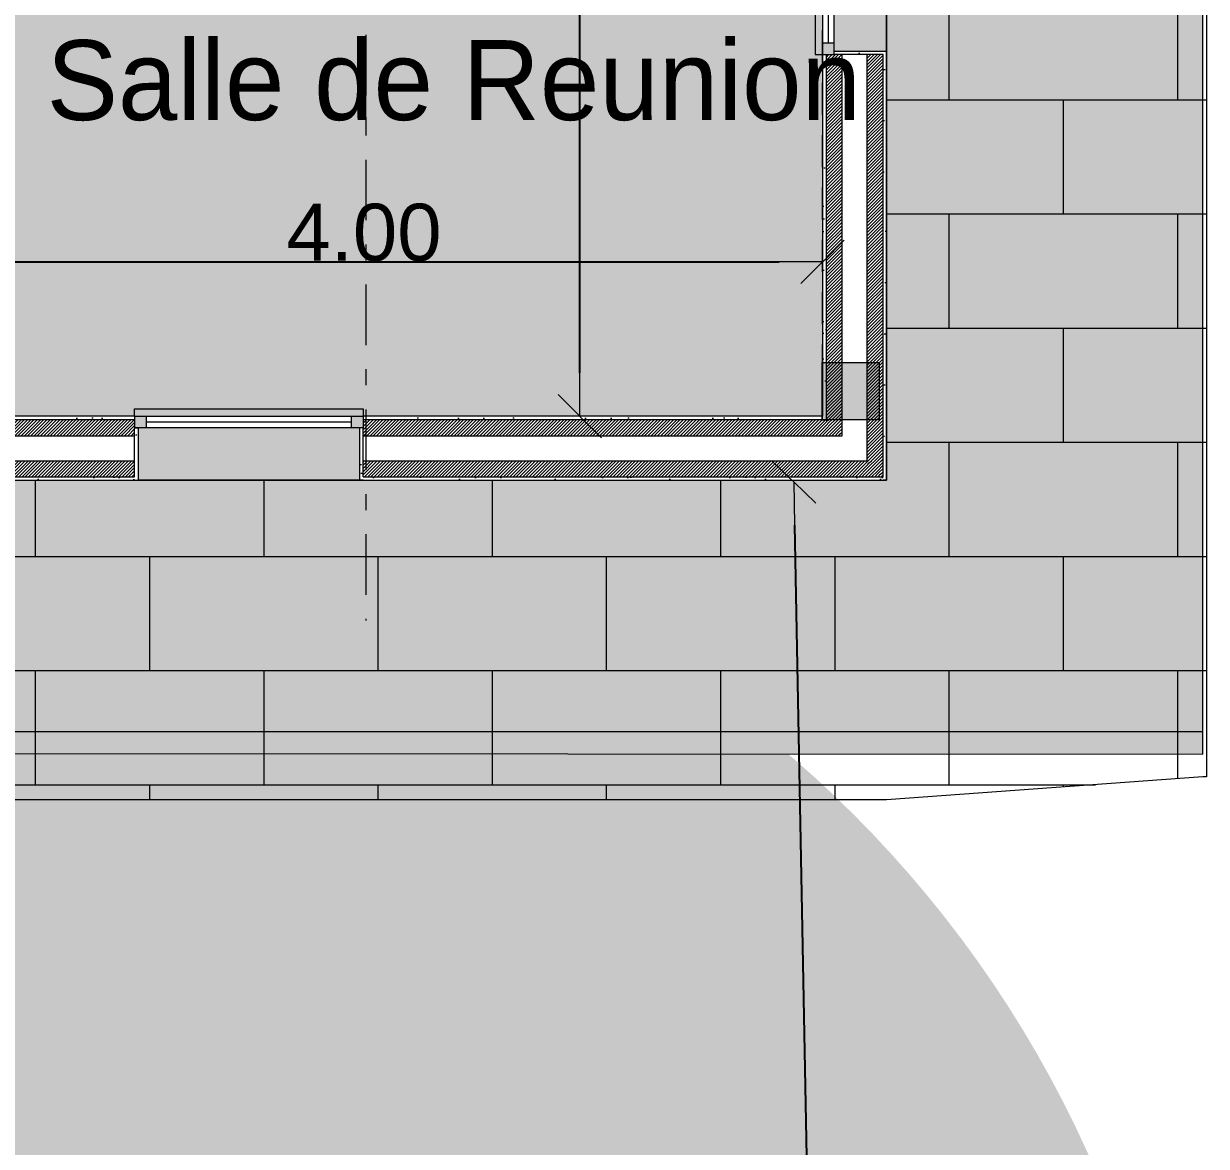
# Model space of a CAD drawing. Header units: millimetres. Extents: x -284281 to 1648660, y -821378 to -151356.
# Drawn here: x -185681 to -180503, y -264083 to -259166 of the extents above; entities that cross this region are included whole.
import ezdxf

# ---------------------------------------------------------------- set-up
doc = ezdxf.new("R2010")
doc.units = ezdxf.units.MM
doc.header["$MEASUREMENT"] = 0
doc.set_wipeout_variables(frame=1)
for name, pattern in [('Axe', [546.805537, 264.583325, -105.833328, 70.555556, -105.833328]), ('Tirets', [229.305464, 141.111124, -88.19434]), ('Traits', [282.222223, 141.111112, -141.111112]), ('Wipeout_Contour', [1000, 0, -1000])]:
    doc.linetypes.add(name, pattern=pattern)
doc.layers.get('Defpoints').update_dxf_attribs({"color": 250})
for name, color, linetype in [('Cotations - 1_100', 7, 'Continuous'), ('Fenêtres ARCHICAD', 7, 'Continuous'), ('Hachure', 7, 'Continuous'), ('Nouveau_Co-Structure', 7, 'Continuous'), ('Sols_ Dalles', 7, 'Continuous'), ('Structure - Murs extérieurs', 7, 'Continuous')]:
    doc.layers.add(name, color=color, linetype=linetype)
doc.styles.add('STYLE_GENERE_1', font='AGENCYR.TTF')
doc.styles.add('STYLE_GENERE_2', font='arial.ttf')
doc.dimstyles.new('STYLE_GENERE__1', dxfattribs={"dimtxt": 250, "dimasz": 190, "dimexe": 0.18, "dimexo": 0.0625, "dimgap": 0, "dimtad": 1, "dimtih": 1, "dimtoh": 1, "dimlfac": 0.001, "dimzin": 0, "dimdsep": 46, "dimtxsty": 'STYLE_GENERE_2', "dimblk": 'ARROWHEAD_6', "dimblk1": 'ARROWHEAD_6', "dimblk2": 'ARROWHEAD_6', "dimcen": 0.09, "dimse1": 1, "dimse2": 1, "dimclrd": 7, "dimclre": 7, "dimclrt": 7, "dimazin": 0, "dimtfac": 1, "dimtdec": 4, "dimtmove": 0, "dimatfit": 3, "dimfxl": 1, "dimtolj": 1, "dimtzin": 0, "dimarcsym": 0})
doc.dimstyles.new('STYLE_GENERE__2', dxfattribs={"dimtxt": 250, "dimasz": 190, "dimexe": 0.18, "dimexo": 0.0625, "dimgap": 0, "dimtad": 1, "dimlfac": 0.001, "dimzin": 0, "dimdsep": 46, "dimtxsty": 'STYLE_GENERE_2', "dimblk": 'ARROWHEAD_6', "dimblk1": 'ARROWHEAD_6', "dimblk2": 'ARROWHEAD_6', "dimcen": 0.09, "dimse1": 1, "dimse2": 1, "dimclrd": 7, "dimclre": 7, "dimclrt": 7, "dimazin": 0, "dimtfac": 1, "dimtdec": 4, "dimtmove": 0, "dimatfit": 3, "dimfxl": 1, "dimtolj": 1, "dimtzin": 0, "dimarcsym": 0})
pattern_1 = [(45, (0, 175), (-55.684659, 55.684659), [0, -52.5, 0, -78.75]), (110, (175, 175), (74.000794, 26.934086), [0, -38.5, 0, -66.5])]
pattern_2 = [(45, (0, 0), (-7.0710678, 7.0710678), [])]

# ---------------------------------------------------------------- blocks, each defined once
blk = doc.blocks.new('Dalle_10_1', base_point=(217805.5, -253415.6))
at = {"layer": 'Sols_ Dalles', "linetype": 'Continuous', "lineweight": 0, "true_color": 0x2e271c}
blk.add_hatch(color=250, dxfattribs=at).paths.add_polyline_path([(217805.5, -253415.6), (217805.5, -262350.9), (245610, -262365.6), (245610, -253415.6), (244226, -253415.6), (244226, -261165.6), (232166, -261165.6), (232166, -259365.6), (230526, -259365.6), (230526, -261165.6), (219225.5, -261165.6), (219225.5, -257683.7), (220725.5, -257683.7), (220725.5, -256655.6), (219225.5, -256655.6), (219225.5, -253415.6)])
at = {"layer": 'Sols_ Dalles', "color": 250, "linetype": 'Continuous', "lineweight": 5, "true_color": 0x1f1f1f, "flags": 128}
blk.add_lwpolyline([(217805.5, -253415.6), (217805.5, -262350.9), (245610, -262365.6), (245610, -253415.6), (244226, -253415.6), (244226, -261165.6), (232166, -261165.6), (232166, -259365.6), (230526, -259365.6), (230526, -261165.6), (219225.5, -261165.6), (219225.5, -257683.7), (220725.5, -257683.7), (220725.5, -256655.6), (219225.5, -256655.6), (219225.5, -253415.6)], close=True, dxfattribs=at)
blk = doc.blocks.new('Dalle_17_1', base_point=(219225.5, -253415.6))
at = {"layer": 'Sols_ Dalles', "linetype": 'Continuous', "lineweight": 0, "true_color": 0x393736}
blk.add_hatch(color=250, dxfattribs=at).paths.add_polyline_path([(219225.5, -253415.6), (219225.5, -256655.6), (221305.5, -256655.6), (221305.5, -257683.7), (219225.5, -257683.7), (219225.5, -261165.6), (230511, -261165.6), (230511, -259085.6), (232166, -259085.6), (232166, -261165.6), (244226, -261165.6), (244226, -253415.6)])
at = {"layer": 'Sols_ Dalles', "color": 250, "linetype": 'Continuous', "lineweight": 5, "true_color": 0x1f1f1f, "flags": 128}
blk.add_lwpolyline([(219225.5, -253415.6), (244226, -253415.6), (244226, -261165.6), (232166, -261165.6), (232166, -259085.6), (230511, -259085.6), (230511, -261165.6), (219225.5, -261165.6), (219225.5, -257683.7), (221305.5, -257683.7), (221305.5, -256655.6), (219225.5, -256655.6)], close=True, dxfattribs=at)
blk = doc.blocks.new('Fenêtre 25_5')
at = {"layer": 'Fenêtres ARCHICAD', "color": 7, "linetype": 'Continuous', "lineweight": 5}
for p, q in [((-500, 0), (-500, 33.3)), ((-500, 33.3), (500, 33.3)), ((-500, 0), (-500, -15)), ((-500, 0), (-500, -15)), ((500, 33.3), (500, 0)), ((500, 0), (500, -15)), ((500, 0), (500, -15)), ((-500, -15), (-500, -50)), ((-500, -15), (-500, -50)), ((-485, -50), (-485, -280)), ((485, -50), (485, -280)), ((500, -15), (500, -50)), ((500, -15), (500, -50)), ((-500, -280), (-485, -280)), ((-485, -280), (485, -280)), ((500, -280), (485, -280))]:
    blk.add_line(p, q, dxfattribs=at)
at = {"layer": 'Fenêtres ARCHICAD', "color": 7, "linetype": 'Traits', "lineweight": 5}
blk.add_line((-500, 0), (500, 0), dxfattribs=at)
at = {"color": 254, "linetype": 'Wipeout_Contour', "lineweight": 0, "ltscale": 1805.5395}
blk.add_wipeout([(-450, 0), (-450, -50), (450, -50), (450, 0)], dxfattribs=at).dxf.layer = 'Fenêtres ARCHICAD'
at = {"layer": 'Fenêtres ARCHICAD', "color": 7, "linetype": 'Continuous', "lineweight": 5}
for p, q in [((-500, 0), (-450, 0)), ((-450, 0), (-450, -50)), ((-450, 0), (450, 0)), ((450, -50), (450, 0)), ((450, 0), (500, 0)), ((-450, -50), (-500, -50)), ((-450, -25), (450, -25)), ((450, -50), (-450, -50)), ((500, -50), (450, -50))]:
    blk.add_line(p, q, dxfattribs=at)
blk = doc.blocks.new('Mur_17_1', base_point=(244226, -253415.6))
at = {"color": 254, "linetype": 'Wipeout_Contour', "lineweight": 0, "ltscale": 1071545.131060577}
blk.add_wipeout([(243946, -260900.6), (243961, -260900.6), (243946, -260885.6)], dxfattribs=at)
at = {"color": 254, "linetype": 'Wipeout_Contour', "lineweight": 0, "ltscale": 1072668.798765399}
blk.add_wipeout([(244211, -261150.6), (244211, -261165.6), (244226, -261165.6)], dxfattribs=at)
at = {"linetype": 'Continuous', "lineweight": 5, "true_color": 0x5f5f5f}
h = blk.add_hatch(dxfattribs=at)
h.set_pattern_fill('ENDUIT_0001', color=251, style=0, pattern_type=2)
h.set_pattern_definition(pattern_1)
h.paths.add_polyline_path([(243946, -260900.6), (243961, -260900.6), (243946, -260885.6)])
h = blk.add_hatch(dxfattribs=at)
h.set_pattern_fill('ENDUIT_0001', color=251, style=0, pattern_type=2)
h.set_pattern_definition(pattern_1)
h.paths.add_polyline_path([(244211, -261150.6), (244211, -261165.6), (244226, -261165.6)])
at = {"color": 254, "linetype": 'Wipeout_Contour', "lineweight": 0, "ltscale": 1072489.894226647}
blk.add_wipeout([(244141, -261080.6), (244141, -261150.6), (244211, -261150.6)], dxfattribs=at)
at = {"linetype": 'Continuous', "lineweight": 5, "true_color": 0x5f5f5f}
h = blk.add_hatch(dxfattribs=at)
h.set_pattern_fill('BRIQUES_TERRE_CUITE__INT_97', color=251, style=0, pattern_type=2)
h.set_pattern_definition(pattern_2)
h.paths.add_polyline_path([(244141, -261080.6), (244141, -261150.6), (244211, -261150.6)])
at = {"color": 254, "linetype": 'Wipeout_Contour', "lineweight": 0, "ltscale": 1072109.22473606}
blk.add_wipeout([(244031, -261080.6), (244141, -261080.6), (244031, -260970.6)], dxfattribs=at)
at = {"color": 254, "linetype": 'Wipeout_Contour', "lineweight": 0, "ltscale": 1072666.67470691}
blk.add_wipeout([(244211, -261150.6), (244226, -261165.6), (244226, -261150.6)], dxfattribs=at)
at = {"linetype": 'Continuous', "lineweight": 5, "true_color": 0x5f5f5f}
h = blk.add_hatch(dxfattribs=at)
h.set_pattern_fill('ENDUIT_0001', color=251, style=0, pattern_type=2)
h.set_pattern_definition(pattern_1)
h.paths.add_polyline_path([(244211, -261150.6), (244226, -261165.6), (244226, -261150.6)])
at = {"color": 254, "linetype": 'Wipeout_Contour', "lineweight": 0, "ltscale": 1071726.64916879}
blk.add_wipeout([(243961, -260970.6), (244031, -260970.6), (243961, -260900.6)], dxfattribs=at)
at = {"linetype": 'Continuous', "lineweight": 5, "true_color": 0x5f5f5f}
h = blk.add_hatch(dxfattribs=at)
h.set_pattern_fill('BRIQUES_TERRE_CUITE__INT_97', color=251, style=0, pattern_type=2)
h.set_pattern_definition(pattern_2)
h.paths.add_polyline_path([(243961, -260970.6), (244031, -260970.6), (243961, -260900.6)])
at = {"color": 254, "linetype": 'Wipeout_Contour', "lineweight": 0, "ltscale": 1427504.38951856}
blk.add_wipeout([(244211, -261150.6), (244226, -261150.6), (244226, -259301), (244211, -259301)], dxfattribs=at)
at = {"linetype": 'Continuous', "lineweight": 5, "true_color": 0x5f5f5f}
h = blk.add_hatch(dxfattribs=at)
h.set_pattern_fill('ENDUIT_0001', color=251, style=0, pattern_type=2)
h.set_pattern_definition(pattern_1)
h.paths.add_polyline_path([(244211, -261150.6), (244226, -261150.6), (244226, -259301), (244211, -259301)])
at = {"color": 254, "linetype": 'Wipeout_Contour', "lineweight": 0, "ltscale": 1071543.006258547}
blk.add_wipeout([(243946, -260885.6), (243961, -260900.6), (243961, -260885.6)], dxfattribs=at)
at = {"linetype": 'Continuous', "lineweight": 5, "true_color": 0x5f5f5f}
h = blk.add_hatch(dxfattribs=at)
h.set_pattern_fill('ENDUIT_0001', color=251, style=0, pattern_type=2)
h.set_pattern_definition(pattern_1)
h.paths.add_polyline_path([(243946, -260885.6), (243961, -260900.6), (243961, -260885.6)])
at = {"color": 254, "linetype": 'Wipeout_Contour', "lineweight": 0, "ltscale": 1072485.163936011}
blk.add_wipeout([(244141, -261080.6), (244211, -261150.6), (244211, -261080.6)], dxfattribs=at)
at = {"linetype": 'Continuous', "lineweight": 5, "true_color": 0x5f5f5f}
h = blk.add_hatch(dxfattribs=at)
h.set_pattern_fill('BRIQUES_TERRE_CUITE__INT_97', color=251, style=0, pattern_type=2)
h.set_pattern_definition(pattern_2)
h.paths.add_polyline_path([(244141, -261080.6), (244211, -261150.6), (244211, -261080.6)])
at = {"color": 7, "linetype": 'Continuous', "lineweight": 5}
blk.add_line((244141, -261150.6), (244211, -261150.6), dxfattribs=at)
at = {"color": 7, "linetype": 'Continuous', "lineweight": 5, "flags": 128}
blk.add_lwpolyline([(244226, -261165.6), (244211, -261165.6)], dxfattribs=at)
at = {"color": 254, "linetype": 'Wipeout_Contour', "lineweight": 0, "ltscale": 1426392.003331486}
blk.add_wipeout([(243946, -260885.6), (243961, -260885.6), (243961, -259301), (243946, -259301)], dxfattribs=at)
at = {"linetype": 'Continuous', "lineweight": 5, "true_color": 0x5f5f5f}
h = blk.add_hatch(dxfattribs=at)
h.set_pattern_fill('ENDUIT_0001', color=251, style=0, pattern_type=2)
h.set_pattern_definition(pattern_1)
h.paths.add_polyline_path([(243946, -260885.6), (243961, -260885.6), (243961, -259301), (243946, -259301)])
at = {"color": 254, "linetype": 'Wipeout_Contour', "lineweight": 0, "ltscale": 1427285.806703522}
blk.add_wipeout([(244141, -261080.6), (244211, -261080.6), (244211, -259301), (244141, -259301)], dxfattribs=at)
at = {"linetype": 'Continuous', "lineweight": 5, "true_color": 0x5f5f5f}
h = blk.add_hatch(dxfattribs=at)
h.set_pattern_fill('BRIQUES_TERRE_CUITE__INT_97', color=251, style=0, pattern_type=2)
h.set_pattern_definition(pattern_2)
h.paths.add_polyline_path([(244141, -261080.6), (244211, -261080.6), (244211, -259301), (244141, -259301)])
at = {"color": 7, "linetype": 'Continuous', "lineweight": 5}
blk.add_line((244211, -261150.6), (244211, -261080.6), dxfattribs=at)
at = {"color": 254, "linetype": 'Wipeout_Contour', "lineweight": 0, "ltscale": 1072102.597235821}
blk.add_wipeout([(244141, -260970.6), (244031, -260970.6), (244141, -261080.6)], dxfattribs=at)
at = {"color": 7, "linetype": 'Continuous', "lineweight": 5}
blk.add_line((244031, -261080.6), (244141, -261080.6), dxfattribs=at)
at = {"color": 254, "linetype": 'Wipeout_Contour', "lineweight": 0, "ltscale": 1426878.794062215}
blk.add_wipeout([(244141, -259301), (244031, -259301), (244031, -260970.6), (244141, -260970.6)], dxfattribs=at)
at = {"color": 7, "linetype": 'Continuous', "lineweight": 5}
blk.add_line((244141, -261080.6), (244141, -260970.6), dxfattribs=at)
at = {"color": 254, "linetype": 'Wipeout_Contour', "lineweight": 0, "ltscale": 1071721.916517121}
blk.add_wipeout([(243961, -260900.6), (244031, -260970.6), (244031, -260900.6)], dxfattribs=at)
at = {"linetype": 'Continuous', "lineweight": 5, "true_color": 0x5f5f5f}
h = blk.add_hatch(dxfattribs=at)
h.set_pattern_fill('BRIQUES_TERRE_CUITE__INT_97', color=251, style=0, pattern_type=2)
h.set_pattern_definition(pattern_2)
h.paths.add_polyline_path([(243961, -260900.6), (244031, -260970.6), (244031, -260900.6)])
at = {"color": 7, "linetype": 'Continuous', "lineweight": 5}
blk.add_line((243961, -260970.6), (244031, -260970.6), dxfattribs=at)
at = {"color": 254, "linetype": 'Wipeout_Contour', "lineweight": 0, "ltscale": 1782579.104517235}
blk.add_wipeout([(243996, -259301), (243961, -259301), (243961, -260900.6), (244031, -260900.6), (244031, -259301)], dxfattribs=at)
at = {"linetype": 'Continuous', "lineweight": 5, "true_color": 0x5f5f5f}
h = blk.add_hatch(dxfattribs=at)
h.set_pattern_fill('BRIQUES_TERRE_CUITE__INT_97', color=251, style=0, pattern_type=2)
h.set_pattern_definition(pattern_2)
h.paths.add_polyline_path([(243996, -259301), (243961, -259301), (243961, -260900.6), (244031, -260900.6), (244031, -259301)])
at = {"color": 7, "linetype": 'Continuous', "lineweight": 5}
for p, q in [((243946, -259301), (243961, -259301)), ((243961, -259301), (243961, -260900.6)), ((243946, -260900.6), (243961, -260900.6)), ((244031, -260970.6), (244031, -260900.6))]:
    blk.add_line(p, q, dxfattribs=at)
at = {"color": 7, "linetype": 'Continuous', "lineweight": 5, "flags": 128}
blk.add_lwpolyline([(243946, -259301), (243946, -260885.6)], dxfattribs=at)
at = {"color": 254, "linetype": 'Wipeout_Contour', "lineweight": 0, "ltscale": 1780687.134386605}
blk.add_wipeout([(244226, -259286), (243996, -259286), (243996, -259301), (244211, -259301), (244226, -259301)], dxfattribs=at)
at = {"linetype": 'Continuous', "lineweight": 5, "true_color": 0x5f5f5f}
h = blk.add_hatch(dxfattribs=at)
h.set_pattern_fill('ENDUIT_0001', color=251, style=0, pattern_type=2)
h.set_pattern_definition(pattern_1)
h.paths.add_polyline_path([(244226, -259286), (243996, -259286), (243996, -259301), (244211, -259301), (244226, -259301)])
at = {"color": 7, "linetype": 'Continuous', "lineweight": 5}
for p, q in [((243961, -259301), (243996, -259301)), ((243996, -259286), (244226, -259286)), ((243996, -259301), (243996, -259286)), ((244211, -259301), (243996, -259301)), ((244031, -260900.6), (244031, -259301)), ((244141, -260970.6), (244141, -259301)), ((244211, -261080.6), (244211, -259301)), ((244226, -259301), (244226, -259286))]:
    blk.add_line(p, q, dxfattribs=at)
at = {"color": 7, "linetype": 'Continuous', "lineweight": 5, "flags": 128}
blk.add_lwpolyline([(244226, -261165.6), (244226, -259301)], dxfattribs=at)
at = {"layer": 'Fenêtres ARCHICAD', "color": 7, "linetype": 'Continuous', "lineweight": 5, "xscale": -1, "zscale": 1000, "rotation": 90}
blk.add_blockref('Fenêtre 25_5', (243946, -258801), dxfattribs=at)
blk = doc.blocks.new('Mur_90_1', base_point=(244226, -261165.6))
at = {"color": 254, "linetype": 'Wipeout_Contour', "lineweight": 0, "ltscale": 1419164.226817334}
blk.add_wipeout([(239946, -260900.6), (240933.9, -260900.6), (240933.9, -260885.6), (239946, -260885.6)], dxfattribs=at)
at = {"color": 254, "linetype": 'Wipeout_Contour', "lineweight": 0, "ltscale": 1425962.434956525}
blk.add_wipeout([(241933.9, -260900.6), (243946, -260900.6), (243946, -260885.6), (241933.9, -260885.6)], dxfattribs=at)
at = {"color": 254, "linetype": 'Wipeout_Contour', "lineweight": 0, "ltscale": 1418455.234046675}
blk.add_wipeout([(238844.5, -261150.6), (238844.5, -261165.6), (240933.9, -261165.6), (240933.9, -261150.6)], dxfattribs=at)
at = {"color": 254, "linetype": 'Wipeout_Contour', "lineweight": 0, "ltscale": 1427100.259244683}
blk.add_wipeout([(241933.9, -261150.6), (241933.9, -261165.6), (244211, -261165.6), (244211, -261150.6)], dxfattribs=at)
at = {"linetype": 'Continuous', "lineweight": 5, "true_color": 0x5f5f5f}
h = blk.add_hatch(dxfattribs=at)
h.set_pattern_fill('ENDUIT_0001', color=251, style=0, pattern_type=2)
h.set_pattern_definition(pattern_1)
h.paths.add_polyline_path([(239946, -260900.6), (240933.9, -260900.6), (240933.9, -260885.6), (239946, -260885.6)])
h = blk.add_hatch(dxfattribs=at)
h.set_pattern_fill('ENDUIT_0001', color=251, style=0, pattern_type=2)
h.set_pattern_definition(pattern_1)
h.paths.add_polyline_path([(241933.9, -260900.6), (243946, -260900.6), (243946, -260885.6), (241933.9, -260885.6)])
h = blk.add_hatch(dxfattribs=at)
h.set_pattern_fill('ENDUIT_0001', color=251, style=0, pattern_type=2)
h.set_pattern_definition(pattern_1)
h.paths.add_polyline_path([(238844.5, -261150.6), (238844.5, -261165.6), (240933.9, -261165.6), (240933.9, -261150.6)])
h = blk.add_hatch(dxfattribs=at)
h.set_pattern_fill('ENDUIT_0001', color=251, style=0, pattern_type=2)
h.set_pattern_definition(pattern_1)
h.paths.add_polyline_path([(241933.9, -261150.6), (241933.9, -261165.6), (244211, -261165.6), (244211, -261150.6)])
at = {"color": 254, "linetype": 'Wipeout_Contour', "lineweight": 0, "ltscale": 1418330.04340566}
blk.add_wipeout([(238844.5, -261150.6), (240933.9, -261150.6), (240933.9, -261080.6), (238844.5, -261080.6)], dxfattribs=at)
at = {"color": 254, "linetype": 'Wipeout_Contour', "lineweight": 0, "ltscale": 1426880.204455161}
blk.add_wipeout([(241933.9, -261150.6), (244141, -261150.6), (244141, -261080.6), (241933.9, -261080.6)], dxfattribs=at)
at = {"linetype": 'Continuous', "lineweight": 5, "true_color": 0x5f5f5f}
h = blk.add_hatch(dxfattribs=at)
h.set_pattern_fill('BRIQUES_TERRE_CUITE__INT_97', color=251, style=0, pattern_type=2)
h.set_pattern_definition(pattern_2)
h.paths.add_polyline_path([(238844.5, -261150.6), (240933.9, -261150.6), (240933.9, -261080.6), (238844.5, -261080.6)])
h = blk.add_hatch(dxfattribs=at)
h.set_pattern_fill('BRIQUES_TERRE_CUITE__INT_97', color=251, style=0, pattern_type=2)
h.set_pattern_definition(pattern_2)
h.paths.add_polyline_path([(241933.9, -261150.6), (244141, -261150.6), (244141, -261080.6), (241933.9, -261080.6)])
at = {"color": 7, "linetype": 'Continuous', "lineweight": 5}
blk.add_line((244141, -261150.6), (244211, -261150.6), dxfattribs=at)
at = {"color": 254, "linetype": 'Wipeout_Contour', "lineweight": 0, "ltscale": 1418064.963202825}
blk.add_wipeout([(240933.9, -260970.6), (238844.5, -260970.6), (238844.5, -261080.6), (240933.9, -261080.6)], dxfattribs=at)
at = {"color": 254, "linetype": 'Wipeout_Contour', "lineweight": 0, "ltscale": 1426466.450548462}
blk.add_wipeout([(244031, -260970.6), (241933.9, -260970.6), (241933.9, -261080.6), (244031, -261080.6)], dxfattribs=at)
at = {"color": 7, "linetype": 'Continuous', "lineweight": 5}
blk.add_line((244031, -261080.6), (244141, -261080.6), dxfattribs=at)
at = {"color": 254, "linetype": 'Wipeout_Contour', "lineweight": 0, "ltscale": 1774425.598737132}
blk.add_wipeout([(240933.9, -260900.6), (239931, -260900.6), (239931, -260970.6), (240933.9, -260970.6), (240933.9, -260935.6)], dxfattribs=at)
at = {"color": 254, "linetype": 'Wipeout_Contour', "lineweight": 0, "ltscale": 1781943.829976406}
blk.add_wipeout([(241933.9, -260900.6), (241933.9, -260935.6), (241933.9, -260970.6), (243961, -260970.6), (243961, -260900.6)], dxfattribs=at)
at = {"linetype": 'Continuous', "lineweight": 5, "true_color": 0x5f5f5f}
h = blk.add_hatch(dxfattribs=at)
h.set_pattern_fill('BRIQUES_TERRE_CUITE__INT_97', color=251, style=0, pattern_type=2)
h.set_pattern_definition(pattern_2)
h.paths.add_polyline_path([(240933.9, -260900.6), (239931, -260900.6), (239931, -260970.6), (240933.9, -260970.6), (240933.9, -260935.6)])
h = blk.add_hatch(dxfattribs=at)
h.set_pattern_fill('BRIQUES_TERRE_CUITE__INT_97', color=251, style=0, pattern_type=2)
h.set_pattern_definition(pattern_2)
h.paths.add_polyline_path([(241933.9, -260900.6), (241933.9, -260935.6), (241933.9, -260970.6), (243961, -260970.6), (243961, -260900.6)])
at = {"color": 7, "linetype": 'Continuous', "lineweight": 5}
for p, q in [((240933.9, -260900.6), (239931, -260900.6)), ((240933.9, -260885.6), (240933.9, -260900.6)), ((241933.9, -260885.6), (241933.9, -260900.6)), ((243946, -260900.6), (241933.9, -260900.6)), ((243946, -260900.6), (243961, -260900.6)), ((243961, -260970.6), (244031, -260970.6))]:
    blk.add_line(p, q, dxfattribs=at)
at = {"color": 7, "linetype": 'Continuous', "lineweight": 5, "flags": 128}
for points in [[(240933.9, -260885.6), (239946, -260885.6)], [(243946, -260885.6), (241933.9, -260885.6)]]:
    blk.add_lwpolyline(points, dxfattribs=at)
at = {"color": 254, "linetype": 'Wipeout_Contour', "lineweight": 0, "ltscale": 1776302.03551726}
blk.add_wipeout([(240933.9, -261165.6), (240948.9, -261165.6), (240948.9, -260935.6), (240933.9, -260935.6), (240933.9, -261150.6)], dxfattribs=at)
at = {"color": 254, "linetype": 'Wipeout_Contour', "lineweight": 0, "ltscale": 1779655.397695509}
blk.add_wipeout([(241918.9, -261165.6), (241933.9, -261165.6), (241933.9, -261150.6), (241933.9, -260935.6), (241918.9, -260935.6)], dxfattribs=at)
at = {"linetype": 'Continuous', "lineweight": 5, "true_color": 0x5f5f5f}
h = blk.add_hatch(dxfattribs=at)
h.set_pattern_fill('ENDUIT_0001', color=251, style=0, pattern_type=2)
h.set_pattern_definition(pattern_1)
h.paths.add_polyline_path([(240933.9, -261165.6), (240948.9, -261165.6), (240948.9, -260935.6), (240933.9, -260935.6), (240933.9, -261150.6)])
h = blk.add_hatch(dxfattribs=at)
h.set_pattern_fill('ENDUIT_0001', color=251, style=0, pattern_type=2)
h.set_pattern_definition(pattern_1)
h.paths.add_polyline_path([(241918.9, -261165.6), (241933.9, -261165.6), (241933.9, -261150.6), (241933.9, -260935.6), (241918.9, -260935.6)])
at = {"color": 7, "linetype": 'Continuous', "lineweight": 5}
for p, q in [((240933.9, -260900.6), (240933.9, -260935.6)), ((241933.9, -260900.6), (241933.9, -260935.6)), ((240933.9, -260935.6), (240948.9, -260935.6)), ((240933.9, -261150.6), (240933.9, -260935.6)), ((240948.9, -260935.6), (240948.9, -261165.6)), ((241918.9, -260935.6), (241918.9, -261165.6)), ((241933.9, -260935.6), (241918.9, -260935.6)), ((241933.9, -261150.6), (241933.9, -260935.6)), ((239931, -260970.6), (240933.9, -260970.6)), ((241933.9, -260970.6), (243961, -260970.6)), ((238844.5, -261080.6), (240933.9, -261080.6)), ((241933.9, -261080.6), (244031, -261080.6)), ((238844.5, -261150.6), (240933.9, -261150.6)), ((240933.9, -261165.6), (240948.9, -261165.6)), ((241933.9, -261165.6), (241918.9, -261165.6)), ((241933.9, -261150.6), (244141, -261150.6))]:
    blk.add_line(p, q, dxfattribs=at)
at = {"color": 7, "linetype": 'Continuous', "lineweight": 5, "flags": 128}
for points in [[(238844.5, -261165.6), (240933.9, -261165.6)], [(241933.9, -261165.6), (244211, -261165.6)]]:
    blk.add_lwpolyline(points, dxfattribs=at)
at = {"layer": 'Fenêtres ARCHICAD', "color": 7, "linetype": 'Continuous', "lineweight": 5, "zscale": 1000}
blk.add_blockref('Fenêtre 25_5', (241433.9, -260885.6), dxfattribs=at)
blk = doc.blocks.new('ARROWHEAD_6')
at = {"color": 0, "linetype": 'Continuous', "lineweight": 0}
for p, q in [((-0.5, -0.5), (0.5, 0.5)), ((0, 0), (-1, 0))]:
    blk.add_line(p, q, dxfattribs=at)
blk = doc.blocks.new('*D1221')
at = {"layer": 'Cotations - 1_100', "color": 7, "linetype": 'Continuous', "lineweight": -2, "transparency": 16777216}
blk.add_line((-185993.3, -260209), (-182373.3, -260209), dxfattribs=at)
at = {"layer": 'Defpoints', "color": 0, "linetype": 'Continuous', "transparency": 16777216}
for p in [(-182183.3, -260209), (-186183.3, -260885.6), (-182183.3, -260885.6)]:
    blk.add_point(p, dxfattribs=at)
at = {"layer": 'Cotations - 1_100', "color": 7, "linetype": 'Continuous', "lineweight": -2, "transparency": 16777216, "xscale": 190, "yscale": 190, "zscale": 190, "rotation": 180}
blk.add_blockref('ARROWHEAD_6', (-186183.3, -260209), dxfattribs=at)
at = {"layer": 'Cotations - 1_100', "color": 7, "linetype": 'Continuous', "lineweight": -2, "transparency": 16777216, "xscale": 190, "yscale": 190, "zscale": 190}
blk.add_blockref('ARROWHEAD_6', (-182183.3, -260209), dxfattribs=at)
at = {"layer": 'Cotations - 1_100', "color": 7, "linetype": 'Continuous', "lineweight": 5, "transparency": 16777216, "insert": (-184191.2, -260081.3), "char_height": 250, "attachment_point": 5, "style": 'STYLE_GENERE_2'}
blk.add_mtext('\\A1;4.00', dxfattribs=at)
blk = doc.blocks.new('*D1250')
at = {"layer": 'Cotations - 1_100', "color": 7, "linetype": 'Continuous', "lineweight": -2, "transparency": 16777216}
for p, q in [((-183245.8, -253885.6), (-183245.8, -256974.5)), ((-183245.8, -260695.6), (-183245.8, -257622.4))]:
    blk.add_line(p, q, dxfattribs=at)
at = {"layer": 'Defpoints', "color": 0, "linetype": 'Continuous', "transparency": 16777216}
for p in [(-183245.8, -253695.6), (-182183.3, -253695.6), (-182183.3, -260885.6)]:
    blk.add_point(p, dxfattribs=at)
at = {"layer": 'Cotations - 1_100', "color": 7, "linetype": 'Continuous', "lineweight": -2, "transparency": 16777216, "xscale": 190, "yscale": 190, "zscale": 190}
for p, rotation in [((-183245.8, -253695.6), 90), ((-183245.8, -260885.6), 270)]:
    blk.add_blockref('ARROWHEAD_6', p, dxfattribs=dict(at, rotation=rotation))
at = {"layer": 'Cotations - 1_100', "color": 7, "linetype": 'Continuous', "lineweight": 5, "transparency": 16777216, "insert": (-183245.8, -257298.4), "char_height": 250, "attachment_point": 5, "rotation": 90, "style": 'STYLE_GENERE_2'}
blk.add_mtext('\\A1;7.19', dxfattribs=at)
blk = doc.blocks.new('*D1329')
at = {"layer": 'Cotations - 1_100', "color": 7, "linetype": 'Continuous', "lineweight": -2, "transparency": 16777216}
for p, q in [((-182305.9, -261363.1), (-182224.2, -265753.6)), ((-182127, -270978.1), (-182209, -266572.7))]:
    blk.add_line(p, q, dxfattribs=at)
at = {"layer": 'Defpoints', "color": 0, "linetype": 'Continuous', "transparency": 16777216}
for p in [(-181903.3, -261165.6), (-181684.3, -271159.9), (-182123.4, -271168.1)]:
    blk.add_point(p, dxfattribs=at)
at = {"layer": 'Cotations - 1_100', "color": 7, "linetype": 'Continuous', "lineweight": -2, "transparency": 16777216, "xscale": 190, "yscale": 190, "zscale": 190}
for p, rotation in [((-182309.5, -261173.1), 91.06638308788963), ((-182123.4, -271168.1), 271.0663830878896)]:
    blk.add_blockref('ARROWHEAD_6', p, dxfattribs=dict(at, rotation=rotation))
at = {"layer": 'Cotations - 1_100', "color": 7, "linetype": 'Continuous', "lineweight": 5, "transparency": 16777216, "insert": (-182216.6, -266163.2), "char_height": 250, "attachment_point": 5, "rotation": 271.0664, "style": 'STYLE_GENERE_2'}
blk.add_mtext('\\A1;10.00', dxfattribs=at)

msp = doc.modelspace()

# ---------------------------------------------------------------- hatches: boundary and pattern name
at = {"linetype": 'Continuous', "lineweight": 5}
h = msp.add_hatch(dxfattribs=at)
h.set_pattern_fill('PANNEAU_100X50_0001', color=9, style=0, pattern_type=2)
h.set_pattern_definition([(0, (-426129.33, 0), (0, 500), []), (90, (-426129.3, 0), (-1000, 0), [500, -500]), (90, (-425629.3, 500), (-1000, 0), [500, -500])])
h.paths.add_polyline_path([(-208323.78973, -262550.57129), (-208323.78973, -255066.55709), (-208303.78973, -255066.55709), (-208303.78973, -253415.57129), (-206903.78973, -253415.57129), (-206903.78973, -256655.57129), (-205103.78973, -256655.57129), (-205103.78973, -257683.65976), (-206903.78973, -257683.65976), (-206903.78973, -261165.57129), (-195603.29814, -261165.57129), (-195603.29814, -259365.57129), (-193963.29814, -259365.57129), (-193963.29814, -261165.57129), (-181903.29814, -261165.57129), (-181903.29814, -253415.57129), (-180503.29814, -253415.57129), (-180503.29814, -262465.57129), (-180519.28691, -262465.57129), (-181903.29814, -262565.57129), (-205503.29814, -262565.57129), (-208279.26376, -262565.57129), (-208279.26376, -262550.57129)])
at = {"linetype": 'Continuous', "lineweight": 0, "true_color": 0xfaf9f8}
msp.add_hatch(color=7, dxfattribs=at).paths.add_polyline_path([(-182183.29814, -253695.57011), (-186183.29814, -253695.57011), (-186183.29814, -260885.57129), (-182183.29814, -260885.57129)])
at = {"layer": 'Sols_ Dalles', "linetype": 'Continuous', "lineweight": 0, "true_color": 0x2e271c}
msp.add_hatch(color=250, dxfattribs=at).paths.add_polyline_path([(-206903.78973, -253415.57129), (-208279.26376, -253415.57129), (-208279.26376, -262266.88531), (-180519.28691, -262266.88531), (-180519.28691, -253415.57129), (-181903.29814, -253415.57129), (-181903.29814, -261165.57129), (-193963.29814, -261165.57129), (-195603.29814, -261165.57129), (-206903.78973, -261165.57129), (-206903.78973, -257693.65976), (-206903.78973, -256655.57129)])

# ---------------------------------------------------------------- linework, layer by layer
at = {"color": 7, "linetype": 'Continuous', "lineweight": 5, "flags": 128}
msp.add_lwpolyline([(-208323.78973, -262550.57129), (-208323.78973, -255066.55709), (-208303.78973, -255066.55709), (-208303.78973, -253415.57129), (-206903.78973, -253415.57129), (-206903.78973, -256655.57129), (-205103.78973, -256655.57129), (-205103.78973, -257683.65976), (-206903.78973, -257683.65976), (-206903.78973, -261165.57129), (-195603.29814, -261165.57129), (-195603.29814, -259365.57129), (-193963.29814, -259365.57129), (-193963.29814, -261165.57129), (-181903.29814, -261165.57129), (-181903.29814, -253415.57129), (-180503.29814, -253415.57129), (-180503.29814, -262465.57129), (-180519.28691, -262465.57129), (-181903.29814, -262565.57129), (-205503.29814, -262565.57129), (-208279.26376, -262565.57129), (-208279.26376, -262550.57129)], close=True, dxfattribs=at)
at = {"color": 7, "linetype": 'Tirets', "lineweight": 5, "flags": 128}
msp.add_lwpolyline([(-182183.29814, -253695.57011), (-186183.29814, -253695.57011), (-186183.29814, -260885.57129), (-182183.29814, -260885.57129)], close=True, dxfattribs=at)
at = {"layer": 'Sols_ Dalles', "color": 7, "linetype": 'Continuous', "lineweight": 5, "flags": 128}
msp.add_lwpolyline([(-206903.78973, -253415.57129), (-208279.26376, -253415.57129), (-208279.26376, -262266.88531), (-180519.28691, -262266.88531), (-180519.28691, -253415.57129), (-181903.29814, -253415.57129), (-181903.29814, -261165.57129), (-193963.29814, -261165.57129), (-195603.29814, -261165.57129), (-206903.78973, -261165.57129), (-206903.78973, -257693.65976), (-206903.78973, -256655.57129)], close=True, dxfattribs=at)

# ---------------------------------------------------------------- block references
at = {"layer": 'Sols_ Dalles', "color": 250, "linetype": 'Continuous', "lineweight": 5, "true_color": 0x1f1f1f}
for name, p in [('Dalle_10_1', (-208323.78973, -253415.57129)), ('Dalle_17_1', (-206903.78973, -253415.57129))]:
    msp.add_blockref(name, p, dxfattribs=at)

# ---------------------------------------------------------------- next in the draw order: block references
at = {"color": 7, "lineweight": 5}
msp.add_blockref('Mur_17_1', (-181903.29814, -253415.57129), dxfattribs=at)

# ---------------------------------------------------------------- next in the draw order: block references
msp.add_blockref('Mur_90_1', (-181903.29814, -261165.57129), dxfattribs=at)

# ---------------------------------------------------------------- next in the draw order: texts
at = {"layer": 'Hachure', "color": 250, "linetype": 'Continuous', "lineweight": 5, "true_color": 0x3f3f3f, "insert": (-183797.8481, -259415.63141), "char_height": 350, "attachment_point": 5, "style": 'STYLE_GENERE_1'}
msp.add_mtext('\\A1;{\\pqc;\\fAgency FB|b0|i0|c0|p34;Salle de Reunion}', dxfattribs=at)

# ---------------------------------------------------------------- next in the draw order: hatches: boundary and pattern name
at = {"linetype": 'Continuous', "lineweight": 0, "true_color": 0xa7a7a7}
msp.add_hatch(color=253, dxfattribs=at).paths.add_polyline_path([(-190582.9074, -266165.48622, 1), (-180582.9074, -266165.48622, 1)])
at = {"layer": 'Nouveau_Co-Structure', "linetype": 'Continuous', "lineweight": 5}
msp.add_hatch(color=1, dxfattribs=at).paths.add_polyline_path([(-182185.8888, -260650.57128), (-182185.8888, -260900.57128), (-181935.8888, -260900.57128), (-181935.8888, -260650.57128)])

# ---------------------------------------------------------------- next in the draw order: linework, layer by layer
at = {"layer": 'Nouveau_Co-Structure', "color": 7, "linetype": 'Continuous', "lineweight": 5}
msp.add_lwpolyline([(-182185.8888, -260650.57128), (-181935.8888, -260650.57128), (-181935.8888, -260900.57128), (-182185.8888, -260900.57128)], close=True, dxfattribs=at)
at = {"layer": 'Structure - Murs extérieurs', "color": 7, "linetype": 'Axe', "lineweight": 5}
msp.add_line((-184183.29814, -253200.57129), (-184183.29814, -261780.1169), dxfattribs=at)

# ---------------------------------------------------------------- next in the draw order: dimensions: what is measured, and where the dimension line sits
at = {"layer": 'Cotations - 1_100', "color": 7, "linetype": 'Continuous', "lineweight": 5}
for base, p1, p2, angle, picture, middle, turn in [((-183245.79284, -253695.57129), (-182183.29814, -260885.57129), (-182183.29814, -253695.57129), 90, '*D1250', (-183245.79284, -257298.43753), 90), ((-182123.43712, -271168.10005), (-181903.29814, -261165.57129), (-181684.3159, -271159.92623), 271.06638309, '*D1329', (-182216.59875, -266163.18981), 271.06638309)]:
    dim = msp.add_linear_dim(base=base, p1=p1, p2=p2, angle=angle, dimstyle='STYLE_GENERE__2', dxfattribs=at)
    dim.commit()
    dim.dimension.update_dxf_attribs({"geometry": picture, "text_midpoint": middle, "dimtype": 160, "text_rotation": turn})
dim = msp.add_linear_dim(base=(-182183.29814, -260208.97697), p1=(-186183.29814, -260885.57129), p2=(-182183.29814, -260885.57129), dimstyle='STYLE_GENERE__1', dxfattribs=at)
dim.commit()
dim.dimension.update_dxf_attribs({"geometry": '*D1221', "text_midpoint": (-184191.16438, -260208.97697), "dimtype": 160})

doc.saveas('drawing.dxf')
